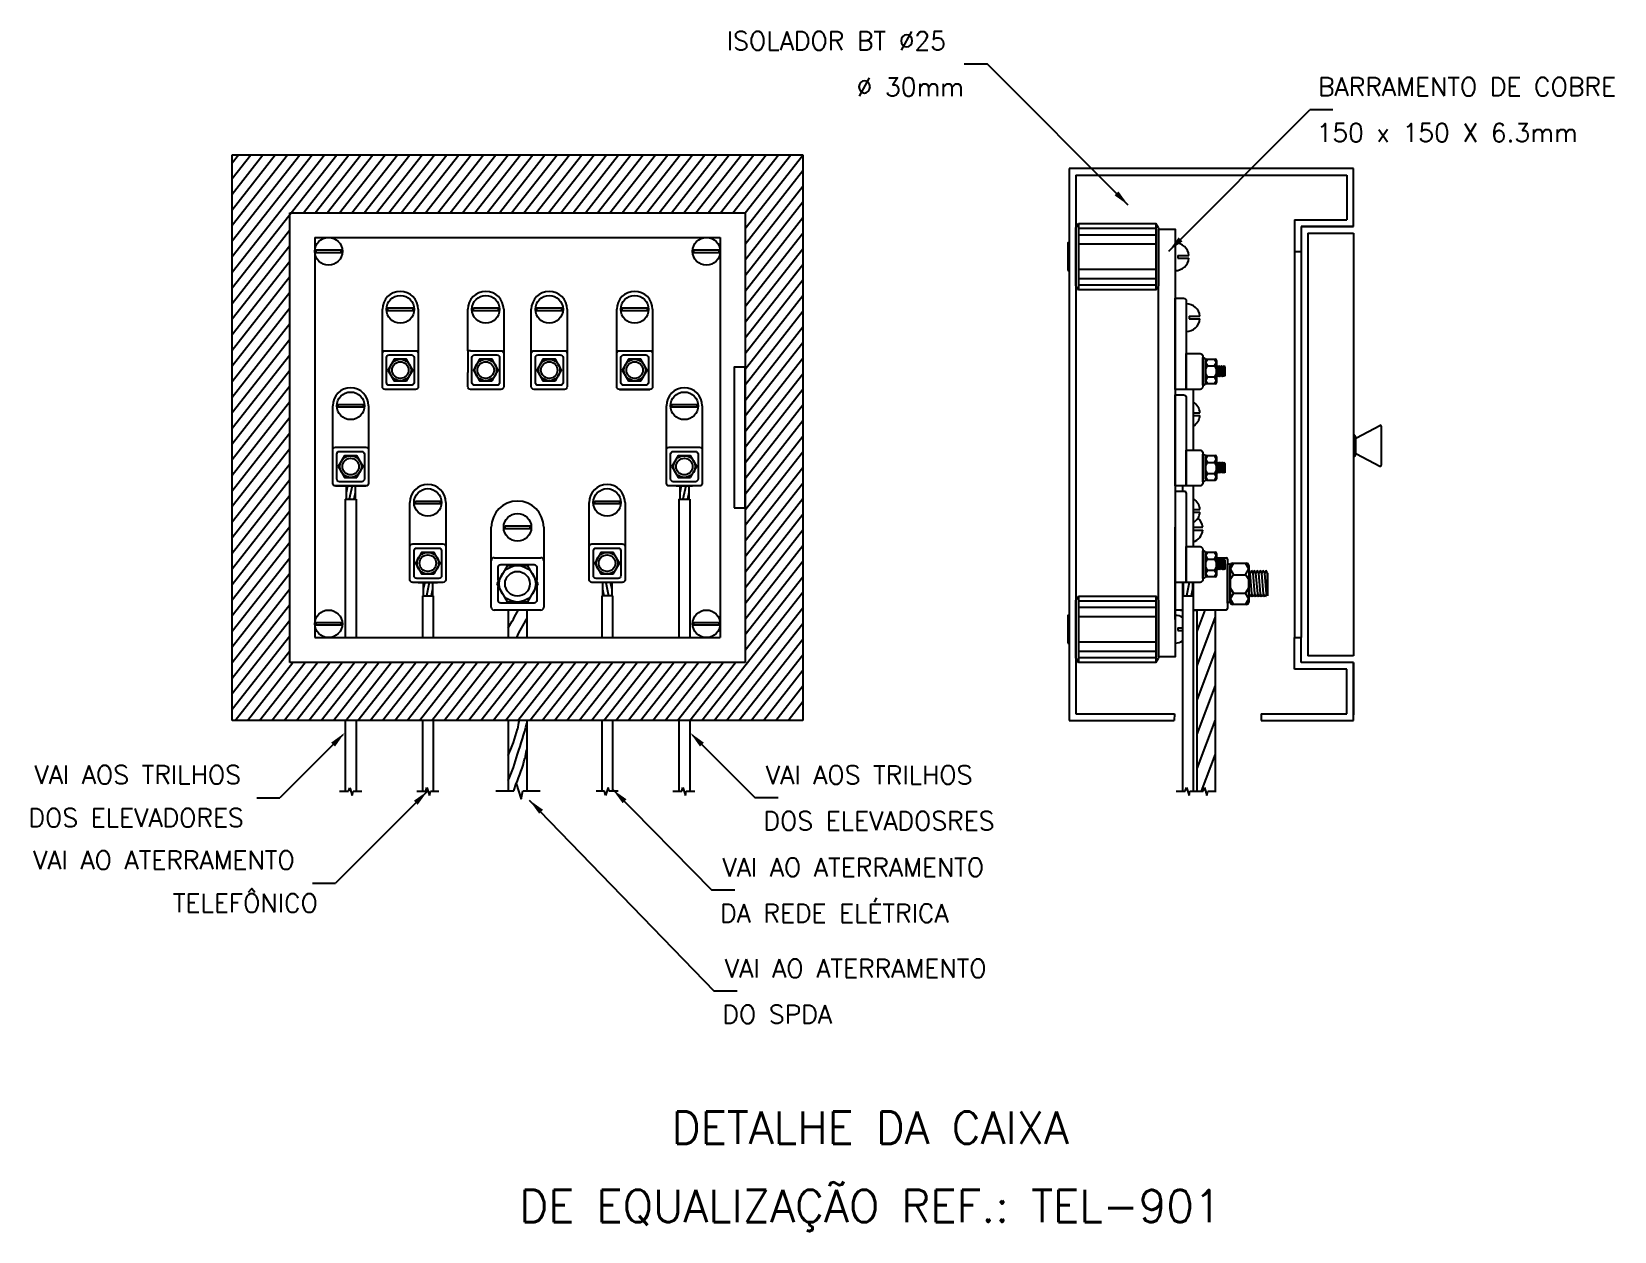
# Model space of a CAD drawing. Header units: millimetres. Extents: x -4812.3 to -4795.1, y -4627.6 to -4614.6.
import ezdxf
from ezdxf.enums import TextEntityAlignment as Align

# ---------------------------------------------------------------- set-up
doc = ezdxf.new("R2010")
doc.units = ezdxf.units.MM
doc.header["$LTSCALE"] = 10
doc.layers.add('Termotécnica', color=7, linetype='Continuous')
doc.styles.add('r140', font='romans.shx')
doc.styles.add('r80', font='romans.shx')

msp = doc.modelspace()

# ---------------------------------------------------------------- linework, layer by layer
at = {"layer": 'Termotécnica', "color": 2}
for p, q in [((-4802.152, -4614.941), (-4801.902, -4614.941)), ((-4800.367, -4616.477), (-4801.902, -4614.941)), ((-4799.928, -4616.977), (-4798.392, -4615.441)), ((-4798.142, -4615.441), (-4798.392, -4615.441)), ((-4800.937, -4616.724), (-4800.907, -4616.679)), ((-4800.037, -4616.724), (-4800.067, -4616.679)), ((-4797.919, -4616.71), (-4798.488, -4616.71)), ((-4809.212, -4616.83), (-4804.804, -4616.83)), ((-4809.212, -4616.83), (-4804.804, -4616.83)), ((-4809.212, -4616.83), (-4809.212, -4621.178)), ((-4804.804, -4616.83), (-4804.804, -4621.178)), ((-4800.937, -4617.354), (-4800.907, -4617.399)), ((-4800.067, -4617.399), (-4800.037, -4617.354)), ((-4799.857, -4617.685), (-4799.857, -4617.715)), ((-4799.737, -4617.55), (-4799.737, -4617.85)), ((-4807.548, -4618.06), (-4807.548, -4618.09)), ((-4807.518, -4618.06), (-4807.548, -4618.06)), ((-4807.548, -4618.09), (-4807.548, -4618.297)), ((-4799.404, -4618.223), (-4799.408, -4618.231)), ((-4799.407, -4618.343), (-4799.408, -4618.344)), ((-4799.402, -4618.33), (-4799.407, -4618.343)), ((-4799.397, -4618.236), (-4799.404, -4618.223)), ((-4799.394, -4618.343), (-4799.402, -4618.33)), ((-4799.391, -4618.223), (-4799.397, -4618.236)), ((-4799.388, -4618.33), (-4799.394, -4618.343)), ((-4799.383, -4618.236), (-4799.391, -4618.223)), ((-4799.381, -4618.343), (-4799.388, -4618.33)), ((-4799.378, -4618.223), (-4799.383, -4618.236)), ((-4799.375, -4618.33), (-4799.381, -4618.343)), ((-4799.37, -4618.236), (-4799.378, -4618.223)), ((-4799.368, -4618.343), (-4799.375, -4618.33)), ((-4799.365, -4618.223), (-4799.37, -4618.236)), ((-4799.362, -4618.33), (-4799.368, -4618.343)), ((-4799.357, -4618.236), (-4799.365, -4618.223)), ((-4799.354, -4618.343), (-4799.362, -4618.33)), ((-4799.352, -4618.223), (-4799.357, -4618.236)), ((-4799.349, -4618.33), (-4799.354, -4618.343)), ((-4799.344, -4618.236), (-4799.352, -4618.223)), ((-4799.341, -4618.343), (-4799.349, -4618.33)), ((-4799.338, -4618.223), (-4799.344, -4618.236)), ((-4799.336, -4618.33), (-4799.341, -4618.343)), ((-4799.331, -4618.236), (-4799.338, -4618.223)), ((-4799.328, -4618.343), (-4799.336, -4618.33)), ((-4799.325, -4618.223), (-4799.331, -4618.236)), ((-4799.323, -4618.33), (-4799.328, -4618.343)), ((-4799.318, -4618.236), (-4799.325, -4618.223)), ((-4799.318, -4618.338), (-4799.323, -4618.33)), ((-4799.318, -4618.33), (-4799.318, -4618.236)), ((-4799.318, -4618.236), (-4799.318, -4618.338)), ((-4805.899, -4618.48), (-4805.569, -4618.48)), ((-4799.737, -4618.599), (-4799.737, -4618.899)), ((-4797.886, -4619.007), (-4797.632, -4618.871)), ((-4797.618, -4618.88), (-4797.618, -4619.305)), ((-4797.893, -4619.182), (-4797.893, -4619.004)), ((-4797.886, -4619.179), (-4797.632, -4619.314)), ((-4799.404, -4619.272), (-4799.408, -4619.28)), ((-4799.402, -4619.379), (-4799.407, -4619.392)), ((-4799.397, -4619.286), (-4799.404, -4619.272)), ((-4799.394, -4619.392), (-4799.402, -4619.379)), ((-4799.391, -4619.272), (-4799.397, -4619.286)), ((-4799.388, -4619.379), (-4799.394, -4619.392)), ((-4799.383, -4619.286), (-4799.391, -4619.272)), ((-4799.381, -4619.392), (-4799.388, -4619.379)), ((-4799.378, -4619.272), (-4799.383, -4619.286)), ((-4799.375, -4619.379), (-4799.381, -4619.392)), ((-4799.37, -4619.286), (-4799.378, -4619.272)), ((-4799.368, -4619.392), (-4799.375, -4619.379)), ((-4799.365, -4619.272), (-4799.37, -4619.286)), ((-4799.362, -4619.379), (-4799.368, -4619.392)), ((-4799.357, -4619.286), (-4799.365, -4619.272)), ((-4799.354, -4619.392), (-4799.362, -4619.379)), ((-4799.352, -4619.272), (-4799.357, -4619.286)), ((-4799.349, -4619.379), (-4799.354, -4619.392)), ((-4799.344, -4619.286), (-4799.352, -4619.272)), ((-4799.341, -4619.392), (-4799.349, -4619.379)), ((-4799.338, -4619.272), (-4799.344, -4619.286)), ((-4799.336, -4619.379), (-4799.341, -4619.392)), ((-4799.331, -4619.286), (-4799.338, -4619.272)), ((-4799.325, -4619.272), (-4799.331, -4619.286)), ((-4799.323, -4619.379), (-4799.328, -4619.392)), ((-4799.318, -4619.286), (-4799.325, -4619.272)), ((-4799.318, -4619.388), (-4799.323, -4619.379)), ((-4799.318, -4619.286), (-4799.318, -4619.388)), ((-4799.318, -4619.379), (-4799.318, -4619.286)), ((-4808.987, -4619.529), (-4808.657, -4619.529)), ((-4808.911, -4619.529), (-4808.733, -4619.529)), ((-4808.872, -4619.529), (-4808.872, -4619.674)), ((-4808.772, -4619.529), (-4808.772, -4619.674)), ((-4805.283, -4619.529), (-4805.105, -4619.529)), ((-4805.244, -4619.529), (-4805.244, -4619.674)), ((-4805.144, -4619.529), (-4805.144, -4619.674)), ((-4799.857, -4620.982), (-4799.857, -4619.977)), ((-4799.66, -4619.979), (-4799.557, -4619.979)), ((-4799.66, -4620.009), (-4799.557, -4620.009)), ((-4807.293, -4620.848), (-4807.293, -4620.339)), ((-4807.263, -4620.309), (-4806.753, -4620.309)), ((-4807.218, -4620.556), (-4807.218, -4620.414)), ((-4806.723, -4620.339), (-4806.723, -4620.848)), ((-4799.408, -4620.309), (-4799.303, -4620.309)), ((-4799.404, -4620.322), (-4799.408, -4620.33)), ((-4799.402, -4620.429), (-4799.407, -4620.442)), ((-4799.397, -4620.335), (-4799.404, -4620.322)), ((-4799.394, -4620.442), (-4799.402, -4620.429)), ((-4799.391, -4620.322), (-4799.397, -4620.335)), ((-4799.388, -4620.429), (-4799.394, -4620.442)), ((-4799.383, -4620.335), (-4799.391, -4620.322)), ((-4799.381, -4620.442), (-4799.388, -4620.429)), ((-4799.378, -4620.322), (-4799.383, -4620.335)), ((-4799.375, -4620.429), (-4799.381, -4620.442)), ((-4799.37, -4620.335), (-4799.378, -4620.322)), ((-4799.368, -4620.442), (-4799.375, -4620.429)), ((-4799.365, -4620.322), (-4799.37, -4620.335)), ((-4799.362, -4620.429), (-4799.368, -4620.442)), ((-4799.357, -4620.335), (-4799.365, -4620.322)), ((-4799.354, -4620.442), (-4799.362, -4620.429)), ((-4799.352, -4620.322), (-4799.357, -4620.335)), ((-4799.349, -4620.429), (-4799.354, -4620.442)), ((-4799.344, -4620.335), (-4799.352, -4620.322)), ((-4799.341, -4620.442), (-4799.349, -4620.429)), ((-4799.338, -4620.322), (-4799.344, -4620.335)), ((-4799.336, -4620.429), (-4799.341, -4620.442)), ((-4799.331, -4620.335), (-4799.338, -4620.322)), ((-4799.328, -4620.442), (-4799.336, -4620.429)), ((-4799.325, -4620.322), (-4799.331, -4620.335)), ((-4799.323, -4620.429), (-4799.328, -4620.442)), ((-4799.318, -4620.335), (-4799.325, -4620.322)), ((-4799.318, -4620.437), (-4799.323, -4620.429)), ((-4799.318, -4620.429), (-4799.318, -4620.335)), ((-4799.318, -4620.335), (-4799.318, -4620.437)), ((-4799.288, -4620.324), (-4799.288, -4620.384)), ((-4799.288, -4620.384), (-4799.288, -4620.788)), ((-4799.258, -4620.394), (-4799.258, -4620.793)), ((-4799.258, -4620.793), (-4799.258, -4620.394)), ((-4799.258, -4620.399), (-4799.258, -4620.788)), ((-4808.087, -4620.578), (-4807.878, -4620.578)), ((-4808.033, -4620.578), (-4808.033, -4620.724)), ((-4807.933, -4620.578), (-4807.933, -4620.724)), ((-4806.084, -4620.578), (-4806.084, -4620.724)), ((-4805.984, -4620.578), (-4805.984, -4620.724)), ((-4799.769, -4620.578), (-4799.769, -4620.724)), ((-4799.669, -4620.578), (-4799.669, -4620.724)), ((-4799.042, -4620.478), (-4799.058, -4620.452)), ((-4799.029, -4620.447), (-4799.042, -4620.478)), ((-4799.011, -4620.478), (-4799.029, -4620.447)), ((-4798.998, -4620.447), (-4799.011, -4620.478)), ((-4798.979, -4620.478), (-4798.998, -4620.447)), ((-4798.966, -4620.447), (-4798.979, -4620.478)), ((-4798.948, -4620.478), (-4798.966, -4620.447)), ((-4798.935, -4620.447), (-4798.948, -4620.478)), ((-4798.916, -4620.478), (-4798.935, -4620.447)), ((-4798.903, -4620.447), (-4798.916, -4620.478)), ((-4798.884, -4620.478), (-4798.903, -4620.447)), ((-4798.871, -4620.447), (-4798.884, -4620.478)), ((-4798.853, -4620.478), (-4798.871, -4620.447)), ((-4798.853, -4620.478), (-4798.853, -4620.724)), ((-4798.853, -4620.703), (-4798.853, -4620.478)), ((-4800.937, -4620.772), (-4800.907, -4620.727)), ((-4800.037, -4620.772), (-4800.067, -4620.727)), ((-4799.036, -4620.735), (-4799.055, -4620.703)), ((-4799.023, -4620.703), (-4799.036, -4620.735)), ((-4799.004, -4620.735), (-4799.023, -4620.703)), ((-4798.991, -4620.703), (-4799.004, -4620.735)), ((-4798.973, -4620.735), (-4798.991, -4620.703)), ((-4798.96, -4620.703), (-4798.973, -4620.735)), ((-4798.941, -4620.735), (-4798.96, -4620.703)), ((-4798.928, -4620.703), (-4798.941, -4620.735)), ((-4798.91, -4620.735), (-4798.928, -4620.703)), ((-4798.897, -4620.703), (-4798.91, -4620.735)), ((-4798.878, -4620.735), (-4798.897, -4620.703)), ((-4798.865, -4620.703), (-4798.878, -4620.735)), ((-4798.853, -4620.724), (-4798.865, -4620.703)), ((-4806.753, -4620.878), (-4807.263, -4620.878)), ((-4807.108, -4620.878), (-4807.108, -4621.178)), ((-4806.908, -4620.878), (-4806.908, -4621.178)), ((-4799.777, -4620.878), (-4799.857, -4620.878)), ((-4799.799, -4620.878), (-4799.777, -4620.878)), ((-4799.66, -4620.878), (-4799.615, -4620.878)), ((-4799.303, -4620.878), (-4799.66, -4620.878)), ((-4799.621, -4620.878), (-4799.621, -4622.845)), ((-4799.421, -4620.878), (-4799.421, -4622.845)), ((-4799.288, -4620.803), (-4799.288, -4620.788)), ((-4799.288, -4620.803), (-4799.288, -4620.863)), ((-4809.212, -4621.178), (-4804.804, -4621.178)), ((-4800.937, -4621.402), (-4800.907, -4621.447)), ((-4800.067, -4621.447), (-4800.037, -4621.402)), ((-4807.108, -4622.078), (-4807.108, -4622.842)), ((-4806.908, -4622.078), (-4806.908, -4622.842)), ((-4808.907, -4622.233), (-4809.593, -4622.919)), ((-4805.109, -4622.233), (-4804.423, -4622.919)), ((-4807.986, -4622.846), (-4808.987, -4623.847)), ((-4805.972, -4622.83), (-4804.895, -4623.923)), ((-4809.843, -4622.919), (-4809.593, -4622.919)), ((-4806.88, -4622.943), (-4804.87, -4625.021)), ((-4804.173, -4622.919), (-4804.423, -4622.919)), ((-4809.237, -4623.847), (-4808.987, -4623.847)), ((-4804.645, -4623.923), (-4804.895, -4623.923)), ((-4804.62, -4625.021), (-4804.87, -4625.021))]:
    msp.add_line(p, q, dxfattribs=at)
at = {"layer": 'Termotécnica', "color": 3}
for p, q in [((-4810.111, -4615.931), (-4803.905, -4615.931)), ((-4810.111, -4622.078), (-4810.111, -4615.931)), ((-4803.905, -4615.931), (-4803.905, -4622.078)), ((-4809.482, -4621.448), (-4809.482, -4616.561)), ((-4809.482, -4616.561), (-4804.534, -4616.561)), ((-4804.534, -4616.561), (-4804.534, -4621.448)), ((-4800.907, -4616.679), (-4800.907, -4617.399)), ((-4800.067, -4616.679), (-4800.067, -4617.399)), ((-4799.737, -4617.55), (-4799.737, -4617.85)), ((-4799.66, -4618.48), (-4799.66, -4619.139)), ((-4799.778, -4619.529), (-4799.778, -4619.589)), ((-4799.66, -4619.529), (-4799.66, -4619.814)), ((-4808.881, -4619.674), (-4808.881, -4621.178)), ((-4808.881, -4619.674), (-4808.763, -4619.674)), ((-4808.763, -4619.674), (-4808.763, -4621.178)), ((-4805.253, -4619.674), (-4805.135, -4619.674)), ((-4805.253, -4619.674), (-4805.253, -4621.178)), ((-4805.135, -4619.674), (-4805.135, -4621.178)), ((-4799.752, -4619.589), (-4799.857, -4619.589)), ((-4799.737, -4619.604), (-4799.737, -4619.679)), ((-4799.737, -4619.679), (-4799.737, -4620.578)), ((-4799.66, -4619.814), (-4799.66, -4620.189)), ((-4807.12, -4620.399), (-4807.233, -4620.593)), ((-4806.896, -4620.399), (-4807.12, -4620.399)), ((-4806.783, -4620.593), (-4806.896, -4620.399)), ((-4807.233, -4620.593), (-4807.12, -4620.788)), ((-4806.896, -4620.788), (-4806.783, -4620.593)), ((-4799.737, -4620.578), (-4799.857, -4620.578)), ((-4799.778, -4620.578), (-4799.778, -4621.622)), ((-4799.66, -4620.578), (-4799.66, -4621.622)), ((-4808.041, -4620.724), (-4807.924, -4620.724)), ((-4808.041, -4620.724), (-4808.041, -4621.178)), ((-4807.924, -4620.724), (-4807.924, -4621.178)), ((-4806.092, -4620.724), (-4806.092, -4621.178)), ((-4805.975, -4620.724), (-4806.092, -4620.724)), ((-4805.975, -4620.724), (-4805.975, -4621.178)), ((-4800.907, -4620.727), (-4800.907, -4621.447)), ((-4800.067, -4620.727), (-4800.067, -4621.447)), ((-4799.778, -4620.724), (-4799.778, -4622.845)), ((-4799.778, -4620.724), (-4799.66, -4620.724)), ((-4799.66, -4620.724), (-4799.66, -4622.845)), ((-4807.12, -4620.788), (-4806.896, -4620.788)), ((-4804.534, -4621.448), (-4809.482, -4621.448)), ((-4803.905, -4622.078), (-4810.111, -4622.078)), ((-4808.881, -4622.078), (-4808.881, -4622.848)), ((-4808.763, -4622.078), (-4808.763, -4622.848)), ((-4808.041, -4622.078), (-4808.041, -4622.845)), ((-4807.924, -4622.078), (-4807.924, -4622.845)), ((-4806.092, -4622.078), (-4806.092, -4622.845)), ((-4805.975, -4622.078), (-4805.975, -4622.845)), ((-4805.253, -4622.078), (-4805.253, -4622.845)), ((-4805.135, -4622.078), (-4805.135, -4622.845))]:
    msp.add_line(p, q, dxfattribs=at)
at = {"layer": 'Termotécnica', "color": 1}
for p, q in [((-4810.111, -4617.375), (-4808.973, -4615.931)), ((-4810.111, -4617.205), (-4809.107, -4615.931)), ((-4810.111, -4617.036), (-4809.241, -4615.931)), ((-4810.111, -4616.866), (-4809.375, -4615.931)), ((-4810.111, -4616.696), (-4809.508, -4615.931)), ((-4810.111, -4616.527), (-4809.642, -4615.931)), ((-4810.111, -4616.357), (-4809.776, -4615.931)), ((-4810.111, -4616.187), (-4809.909, -4615.931)), ((-4810.111, -4616.017), (-4810.043, -4615.931)), ((-4809.336, -4616.561), (-4808.84, -4615.931)), ((-4809.209, -4616.562), (-4808.713, -4615.932)), ((-4809.076, -4616.562), (-4808.58, -4615.932)), ((-4808.942, -4616.562), (-4808.446, -4615.932)), ((-4808.809, -4616.562), (-4808.313, -4615.932)), ((-4808.675, -4616.562), (-4808.179, -4615.932)), ((-4808.541, -4616.562), (-4808.045, -4615.932)), ((-4808.408, -4616.562), (-4807.912, -4615.932)), ((-4808.274, -4616.562), (-4807.778, -4615.932)), ((-4808.141, -4616.562), (-4807.645, -4615.932)), ((-4808.007, -4616.562), (-4807.511, -4615.932)), ((-4807.873, -4616.562), (-4807.377, -4615.932)), ((-4807.74, -4616.562), (-4807.244, -4615.932)), ((-4807.606, -4616.562), (-4807.11, -4615.932)), ((-4807.473, -4616.562), (-4806.976, -4615.932)), ((-4807.339, -4616.562), (-4806.843, -4615.932)), ((-4807.205, -4616.562), (-4806.709, -4615.932)), ((-4807.072, -4616.562), (-4806.576, -4615.932)), ((-4806.938, -4616.562), (-4806.442, -4615.932)), ((-4806.805, -4616.562), (-4806.308, -4615.932)), ((-4806.671, -4616.562), (-4806.175, -4615.932)), ((-4806.537, -4616.562), (-4806.041, -4615.932)), ((-4806.404, -4616.562), (-4805.908, -4615.932)), ((-4806.27, -4616.562), (-4805.774, -4615.932)), ((-4806.137, -4616.562), (-4805.64, -4615.932)), ((-4806.003, -4616.562), (-4805.507, -4615.932)), ((-4805.869, -4616.562), (-4805.373, -4615.932)), ((-4805.736, -4616.562), (-4805.24, -4615.932)), ((-4805.602, -4616.562), (-4805.106, -4615.932)), ((-4805.468, -4616.562), (-4804.972, -4615.932)), ((-4805.335, -4616.562), (-4804.839, -4615.932)), ((-4805.201, -4616.562), (-4804.705, -4615.932)), ((-4805.068, -4616.562), (-4804.572, -4615.932)), ((-4804.934, -4616.562), (-4804.438, -4615.932)), ((-4804.8, -4616.562), (-4804.304, -4615.932)), ((-4804.667, -4616.562), (-4804.171, -4615.932)), ((-4804.534, -4616.563), (-4804.036, -4615.931)), ((-4804.534, -4616.733), (-4803.905, -4615.934)), ((-4804.533, -4616.562), (-4804.037, -4615.932)), ((-4804.534, -4616.903), (-4803.905, -4616.103)), ((-4797.919, -4616.081), (-4801.011, -4616.081)), ((-4801.011, -4616.081), (-4801.011, -4622.078)), ((-4797.919, -4616.71), (-4797.919, -4616.081)), ((-4804.534, -4617.072), (-4803.905, -4616.273)), ((-4800.938, -4616.153), (-4797.991, -4616.152)), ((-4800.938, -4616.153), (-4800.938, -4622.005)), ((-4797.991, -4616.152), (-4797.991, -4616.638)), ((-4804.534, -4617.242), (-4803.905, -4616.443)), ((-4804.534, -4617.412), (-4803.905, -4616.612)), ((-4798.561, -4616.638), (-4798.561, -4616.98)), ((-4798.561, -4616.638), (-4797.991, -4616.638)), ((-4810.111, -4617.545), (-4809.482, -4616.746)), ((-4804.534, -4617.581), (-4803.905, -4616.782)), ((-4798.488, -4616.71), (-4797.919, -4616.71)), ((-4798.488, -4616.71), (-4798.488, -4616.98)), ((-4798.415, -4616.784), (-4798.415, -4621.375)), ((-4798.415, -4616.784), (-4797.919, -4616.784)), ((-4797.919, -4616.784), (-4797.919, -4621.375)), ((-4810.111, -4617.715), (-4809.482, -4616.915)), ((-4804.534, -4617.751), (-4803.905, -4616.952)), ((-4799.857, -4616.889), (-4799.857, -4617.189)), ((-4798.561, -4616.98), (-4798.488, -4616.98)), ((-4798.561, -4616.98), (-4798.561, -4621.178)), ((-4798.488, -4616.98), (-4798.488, -4621.178)), ((-4810.111, -4617.884), (-4809.482, -4617.085)), ((-4804.534, -4617.921), (-4803.905, -4617.122)), ((-4799.827, -4617.024), (-4799.708, -4617.024)), ((-4799.827, -4617.024), (-4799.827, -4617.054)), ((-4799.827, -4617.054), (-4799.708, -4617.054)), ((-4810.111, -4618.054), (-4809.482, -4617.255)), ((-4804.534, -4618.091), (-4803.905, -4617.291)), ((-4810.111, -4618.224), (-4809.482, -4617.425)), ((-4804.534, -4618.26), (-4803.905, -4617.461)), ((-4810.111, -4618.393), (-4809.482, -4617.594)), ((-4807.548, -4618.06), (-4807.548, -4617.61)), ((-4807.158, -4617.61), (-4807.158, -4618.09)), ((-4806.858, -4618.09), (-4806.858, -4617.61)), ((-4806.468, -4617.61), (-4806.468, -4618.09)), ((-4804.534, -4618.43), (-4803.905, -4617.631)), ((-4799.707, -4617.685), (-4799.707, -4617.715)), ((-4799.707, -4617.685), (-4799.588, -4617.685)), ((-4810.111, -4618.563), (-4809.482, -4617.764)), ((-4804.534, -4618.6), (-4803.905, -4617.8)), ((-4799.707, -4617.715), (-4799.588, -4617.715)), ((-4810.111, -4618.733), (-4809.482, -4617.934)), ((-4804.534, -4618.769), (-4803.905, -4617.97)), ((-4810.111, -4618.903), (-4809.482, -4618.103)), ((-4804.534, -4618.939), (-4803.905, -4618.14)), ((-4799.527, -4618.405), (-4799.527, -4618.165)), ((-4799.527, -4618.165), (-4799.527, -4618.405)), ((-4799.512, -4618.15), (-4799.423, -4618.15)), ((-4799.512, -4618.15), (-4799.423, -4618.15)), ((-4799.408, -4618.165), (-4799.408, -4618.405)), ((-4799.408, -4618.165), (-4799.408, -4618.405)), ((-4810.111, -4619.072), (-4809.482, -4618.273)), ((-4804.534, -4619.109), (-4803.905, -4618.31)), ((-4799.508, -4618.225), (-4799.427, -4618.225)), ((-4799.508, -4618.345), (-4799.427, -4618.345)), ((-4799.408, -4618.338), (-4799.408, -4618.231)), ((-4799.402, -4618.33), (-4799.408, -4618.261)), ((-4799.388, -4618.33), (-4799.397, -4618.236)), ((-4799.375, -4618.33), (-4799.383, -4618.236)), ((-4799.362, -4618.33), (-4799.37, -4618.236)), ((-4799.349, -4618.33), (-4799.357, -4618.236)), ((-4799.336, -4618.33), (-4799.344, -4618.236)), ((-4799.323, -4618.33), (-4799.331, -4618.236)), ((-4810.111, -4619.242), (-4809.482, -4618.443)), ((-4804.534, -4619.279), (-4803.905, -4618.479)), ((-4799.423, -4618.42), (-4799.512, -4618.42)), ((-4799.423, -4618.42), (-4799.512, -4618.42)), ((-4810.111, -4619.412), (-4809.482, -4618.613)), ((-4804.534, -4619.448), (-4803.905, -4618.649)), ((-4810.111, -4619.581), (-4809.482, -4618.782)), ((-4804.534, -4619.618), (-4803.905, -4618.819)), ((-4799.66, -4618.734), (-4799.588, -4618.734)), ((-4799.66, -4618.764), (-4799.588, -4618.764)), ((-4810.111, -4619.751), (-4809.482, -4618.952)), ((-4804.534, -4619.788), (-4803.905, -4618.988)), ((-4810.111, -4619.921), (-4809.482, -4619.122)), ((-4804.534, -4619.957), (-4803.905, -4619.158)), ((-4799.527, -4619.214), (-4799.527, -4619.454)), ((-4799.527, -4619.454), (-4799.527, -4619.214)), ((-4799.512, -4619.199), (-4799.423, -4619.199)), ((-4799.512, -4619.199), (-4799.423, -4619.199)), ((-4799.408, -4619.214), (-4799.408, -4619.454)), ((-4799.408, -4619.214), (-4799.408, -4619.454)), ((-4810.111, -4620.091), (-4809.482, -4619.291)), ((-4804.534, -4620.127), (-4803.905, -4619.328)), ((-4799.508, -4619.274), (-4799.427, -4619.274)), ((-4799.508, -4619.394), (-4799.427, -4619.394)), ((-4799.408, -4619.388), (-4799.408, -4619.28)), ((-4799.402, -4619.379), (-4799.408, -4619.311)), ((-4799.388, -4619.379), (-4799.397, -4619.286)), ((-4799.375, -4619.379), (-4799.383, -4619.286)), ((-4799.362, -4619.379), (-4799.37, -4619.286)), ((-4799.349, -4619.379), (-4799.357, -4619.286)), ((-4799.336, -4619.379), (-4799.344, -4619.286)), ((-4799.323, -4619.379), (-4799.331, -4619.286)), ((-4810.111, -4620.26), (-4809.482, -4619.461)), ((-4808.857, -4619.529), (-4808.872, -4619.603)), ((-4808.807, -4619.529), (-4808.837, -4619.674)), ((-4805.229, -4619.529), (-4805.244, -4619.603)), ((-4805.179, -4619.529), (-4805.209, -4619.674)), ((-4804.534, -4620.297), (-4803.905, -4619.498)), ((-4799.423, -4619.469), (-4799.512, -4619.469)), ((-4799.423, -4619.469), (-4799.512, -4619.469)), ((-4810.111, -4620.43), (-4809.482, -4619.631)), ((-4808.772, -4619.604), (-4808.787, -4619.674)), ((-4806.228, -4620.189), (-4806.228, -4619.709)), ((-4805.839, -4619.709), (-4805.839, -4620.189)), ((-4805.144, -4619.604), (-4805.159, -4619.674)), ((-4804.534, -4620.467), (-4803.905, -4619.667)), ((-4810.111, -4620.6), (-4809.482, -4619.801)), ((-4804.534, -4620.636), (-4803.905, -4619.837)), ((-4799.66, -4619.784), (-4799.588, -4619.784)), ((-4799.66, -4619.814), (-4799.588, -4619.814)), ((-4810.111, -4620.769), (-4809.482, -4619.97)), ((-4807.293, -4620.339), (-4807.293, -4619.979)), ((-4806.723, -4619.979), (-4806.723, -4620.339)), ((-4804.534, -4620.806), (-4803.905, -4620.007)), ((-4810.111, -4620.939), (-4809.482, -4620.14)), ((-4804.534, -4620.976), (-4803.905, -4620.177)), ((-4799.527, -4620.504), (-4799.527, -4620.264)), ((-4799.527, -4620.264), (-4799.527, -4620.504)), ((-4799.512, -4620.249), (-4799.423, -4620.249)), ((-4799.512, -4620.249), (-4799.423, -4620.249)), ((-4799.408, -4620.264), (-4799.408, -4620.504)), ((-4799.408, -4620.264), (-4799.408, -4620.504)), ((-4810.111, -4621.109), (-4809.482, -4620.31)), ((-4804.534, -4621.145), (-4803.905, -4620.346)), ((-4799.508, -4620.324), (-4799.427, -4620.324)), ((-4799.408, -4620.437), (-4799.408, -4620.33)), ((-4799.402, -4620.429), (-4799.408, -4620.36)), ((-4799.388, -4620.429), (-4799.397, -4620.335)), ((-4799.375, -4620.429), (-4799.383, -4620.335)), ((-4799.362, -4620.429), (-4799.37, -4620.335)), ((-4799.349, -4620.429), (-4799.357, -4620.335)), ((-4799.336, -4620.429), (-4799.344, -4620.335)), ((-4799.323, -4620.429), (-4799.331, -4620.335)), ((-4799.233, -4620.369), (-4799.083, -4620.369)), ((-4799.233, -4620.369), (-4799.083, -4620.369)), ((-4799.058, -4620.394), (-4799.058, -4620.793)), ((-4799.058, -4620.394), (-4799.058, -4620.793)), ((-4810.111, -4621.278), (-4809.482, -4620.479)), ((-4808.017, -4620.578), (-4808.033, -4620.653)), ((-4807.967, -4620.578), (-4807.997, -4620.724)), ((-4806.049, -4620.578), (-4806.019, -4620.724)), ((-4805.999, -4620.578), (-4805.984, -4620.653)), ((-4804.534, -4621.315), (-4803.905, -4620.516)), ((-4799.704, -4620.578), (-4799.734, -4620.724)), ((-4799.423, -4620.519), (-4799.512, -4620.519)), ((-4799.423, -4620.519), (-4799.512, -4620.519)), ((-4799.508, -4620.444), (-4799.427, -4620.444)), ((-4799.225, -4620.494), (-4799.091, -4620.494)), ((-4799.058, -4620.683), (-4799.058, -4620.504)), ((-4799.023, -4620.703), (-4799.042, -4620.478)), ((-4798.991, -4620.703), (-4799.011, -4620.478)), ((-4798.96, -4620.703), (-4798.979, -4620.478)), ((-4798.928, -4620.703), (-4798.948, -4620.478)), ((-4798.897, -4620.703), (-4798.916, -4620.478)), ((-4798.865, -4620.703), (-4798.884, -4620.478)), ((-4810.111, -4621.448), (-4809.482, -4620.649)), ((-4807.933, -4620.653), (-4807.947, -4620.724)), ((-4806.084, -4620.653), (-4806.069, -4620.724)), ((-4805.002, -4622.078), (-4803.905, -4620.685)), ((-4799.669, -4620.653), (-4799.684, -4620.724)), ((-4799.225, -4620.693), (-4799.091, -4620.693)), ((-4799.055, -4620.703), (-4799.058, -4620.666)), ((-4799.055, -4620.703), (-4799.058, -4620.711)), ((-4810.111, -4621.618), (-4809.482, -4620.818)), ((-4804.868, -4622.078), (-4803.905, -4620.855)), ((-4799.857, -4620.937), (-4799.857, -4621.237)), ((-4799.534, -4620.878), (-4799.621, -4621.111)), ((-4799.421, -4620.952), (-4799.621, -4621.483)), ((-4799.083, -4620.818), (-4799.233, -4620.818)), ((-4799.083, -4620.818), (-4799.233, -4620.818)), ((-4810.111, -4621.787), (-4809.482, -4620.988)), ((-4804.734, -4622.078), (-4803.905, -4621.024)), ((-4799.827, -4621.072), (-4799.777, -4621.072)), ((-4799.827, -4621.072), (-4799.827, -4621.102)), ((-4799.827, -4621.102), (-4799.777, -4621.102)), ((-4810.111, -4621.957), (-4809.482, -4621.158)), ((-4804.601, -4622.078), (-4803.905, -4621.194)), ((-4798.561, -4621.178), (-4798.488, -4621.178)), ((-4798.561, -4621.521), (-4798.561, -4621.178)), ((-4798.561, -4621.178), (-4798.488, -4621.178)), ((-4798.488, -4621.448), (-4798.488, -4621.178)), ((-4810.079, -4622.078), (-4809.482, -4621.32)), ((-4809.945, -4622.078), (-4809.449, -4621.448)), ((-4809.812, -4622.078), (-4809.315, -4621.448)), ((-4809.678, -4622.078), (-4809.182, -4621.448)), ((-4809.544, -4622.078), (-4809.048, -4621.448)), ((-4809.411, -4622.078), (-4808.915, -4621.448)), ((-4809.277, -4622.078), (-4808.781, -4621.448)), ((-4809.144, -4622.078), (-4808.647, -4621.448)), ((-4809.01, -4622.078), (-4808.514, -4621.448)), ((-4808.876, -4622.078), (-4808.38, -4621.448)), ((-4808.743, -4622.078), (-4808.247, -4621.448)), ((-4808.609, -4622.078), (-4808.113, -4621.448)), ((-4808.475, -4622.078), (-4807.979, -4621.448)), ((-4808.342, -4622.078), (-4807.846, -4621.448)), ((-4808.208, -4622.078), (-4807.712, -4621.448)), ((-4808.075, -4622.078), (-4807.579, -4621.448)), ((-4807.941, -4622.078), (-4807.445, -4621.448)), ((-4807.807, -4622.078), (-4807.311, -4621.448)), ((-4807.674, -4622.078), (-4807.178, -4621.448)), ((-4807.54, -4622.078), (-4807.044, -4621.448)), ((-4807.407, -4622.078), (-4806.911, -4621.448)), ((-4807.273, -4622.078), (-4806.777, -4621.448)), ((-4807.139, -4622.078), (-4806.643, -4621.448)), ((-4807.006, -4622.078), (-4806.51, -4621.448)), ((-4806.872, -4622.078), (-4806.376, -4621.448)), ((-4806.739, -4622.078), (-4806.242, -4621.448)), ((-4806.605, -4622.078), (-4806.109, -4621.448)), ((-4806.471, -4622.078), (-4805.975, -4621.448)), ((-4806.338, -4622.078), (-4805.842, -4621.448)), ((-4806.204, -4622.078), (-4805.708, -4621.448)), ((-4806.071, -4622.078), (-4805.574, -4621.448)), ((-4805.937, -4622.078), (-4805.441, -4621.448)), ((-4805.803, -4622.078), (-4805.307, -4621.448)), ((-4805.67, -4622.078), (-4805.174, -4621.448)), ((-4805.536, -4622.078), (-4805.04, -4621.448)), ((-4805.403, -4622.078), (-4804.906, -4621.448)), ((-4805.269, -4622.078), (-4804.773, -4621.448)), ((-4805.135, -4622.078), (-4804.639, -4621.448)), ((-4804.467, -4622.078), (-4803.905, -4621.364)), ((-4799.421, -4621.325), (-4799.621, -4621.856)), ((-4797.919, -4621.448), (-4798.488, -4621.448)), ((-4797.919, -4621.375), (-4798.415, -4621.375)), ((-4797.919, -4621.448), (-4797.919, -4622.018)), ((-4797.919, -4622.078), (-4797.919, -4621.448)), ((-4804.334, -4622.078), (-4803.905, -4621.533)), ((-4797.991, -4621.521), (-4798.561, -4621.521)), ((-4797.991, -4622.005), (-4797.991, -4621.521)), ((-4804.2, -4622.078), (-4803.905, -4621.703)), ((-4799.421, -4621.698), (-4799.621, -4622.228)), ((-4804.066, -4622.078), (-4803.905, -4621.872)), ((-4801.011, -4622.078), (-4799.867, -4622.078)), ((-4800.938, -4622.005), (-4799.866, -4622.005)), ((-4799.866, -4622.005), (-4799.867, -4622.078)), ((-4799.421, -4622.07), (-4799.621, -4622.601)), ((-4798.924, -4622.005), (-4797.991, -4622.005)), ((-4798.924, -4622.005), (-4798.923, -4622.078)), ((-4798.923, -4622.078), (-4797.919, -4622.078)), ((-4799.421, -4622.443), (-4799.573, -4622.845)), ((-4808.942, -4622.848), (-4808.844, -4622.848)), ((-4808.844, -4622.848), (-4808.832, -4622.809)), ((-4808.832, -4622.809), (-4808.804, -4622.894)), ((-4808.804, -4622.894), (-4808.795, -4622.848)), ((-4808.795, -4622.848), (-4808.702, -4622.848)), ((-4808.102, -4622.845), (-4808.005, -4622.845)), ((-4808.005, -4622.845), (-4807.993, -4622.806)), ((-4807.993, -4622.806), (-4807.964, -4622.892)), ((-4807.964, -4622.892), (-4807.955, -4622.845)), ((-4807.955, -4622.845), (-4807.862, -4622.845)), ((-4807.242, -4622.842), (-4807.048, -4622.842)), ((-4807.048, -4622.842), (-4807.024, -4622.764)), ((-4807.024, -4622.764), (-4806.967, -4622.935)), ((-4806.967, -4622.935), (-4806.949, -4622.842)), ((-4806.949, -4622.842), (-4806.763, -4622.842)), ((-4806.061, -4622.845), (-4806.154, -4622.845)), ((-4806.052, -4622.892), (-4806.061, -4622.845)), ((-4806.023, -4622.806), (-4806.052, -4622.892)), ((-4806.011, -4622.845), (-4806.023, -4622.806)), ((-4805.914, -4622.845), (-4806.011, -4622.845)), ((-4805.32, -4622.845), (-4805.223, -4622.845)), ((-4805.223, -4622.845), (-4805.211, -4622.806)), ((-4805.211, -4622.806), (-4805.182, -4622.892)), ((-4805.182, -4622.892), (-4805.173, -4622.845)), ((-4805.173, -4622.845), (-4805.08, -4622.845)), ((-4799.845, -4622.845), (-4799.747, -4622.845)), ((-4799.747, -4622.845), (-4799.735, -4622.806)), ((-4799.735, -4622.806), (-4799.707, -4622.892)), ((-4799.707, -4622.892), (-4799.698, -4622.845)), ((-4799.698, -4622.845), (-4799.605, -4622.845)), ((-4799.649, -4622.845), (-4799.552, -4622.845)), ((-4799.552, -4622.845), (-4799.54, -4622.806)), ((-4799.54, -4622.806), (-4799.512, -4622.892)), ((-4799.512, -4622.892), (-4799.503, -4622.845)), ((-4799.503, -4622.845), (-4799.41, -4622.845))]:
    msp.add_line(p, q, dxfattribs=at)
at = {"layer": 'Termotécnica', "color": 2}
for points in [[(-4800.937, -4617.354), (-4800.937, -4616.724)], [(-4800.037, -4616.724), (-4800.037, -4617.354)], [(-4800.937, -4621.402), (-4800.937, -4620.772)], [(-4800.037, -4620.772), (-4800.037, -4621.402)]]:
    msp.add_lwpolyline(points, dxfattribs=at)
at = {"layer": 'Termotécnica', "color": 3}
for points in [[(-4800.907, -4616.679), (-4800.067, -4616.679)], [(-4800.067, -4617.399), (-4800.907, -4617.399)], [(-4800.907, -4620.727), (-4800.067, -4620.727)], [(-4800.067, -4621.447), (-4800.907, -4621.447)]]:
    msp.add_lwpolyline(points, dxfattribs=at)
at = {"layer": 'Termotécnica', "color": 1}
for points in [[(-4800.907, -4616.729), (-4800.067, -4616.729)], [(-4800.907, -4616.799), (-4800.067, -4616.799)], [(-4800.907, -4616.899), (-4800.067, -4616.899)], [(-4800.067, -4617.179), (-4800.907, -4617.179)], [(-4800.067, -4617.279), (-4800.907, -4617.279)], [(-4800.067, -4617.349), (-4800.907, -4617.349)], [(-4808.477, -4618.09), (-4808.477, -4617.61)], [(-4808.087, -4617.61), (-4808.087, -4618.09)], [(-4805.929, -4618.09), (-4805.929, -4617.61)], [(-4805.539, -4617.61), (-4805.539, -4618.09)], [(-4799.506, -4618.15), (-4799.527, -4618.187), (-4799.506, -4618.225)], [(-4799.429, -4618.225), (-4799.408, -4618.187), (-4799.429, -4618.15)], [(-4799.508, -4618.225), (-4799.527, -4618.258)], [(-4799.527, -4618.311), (-4799.508, -4618.345)], [(-4799.506, -4618.345), (-4799.527, -4618.382), (-4799.506, -4618.42)], [(-4799.429, -4618.42), (-4799.408, -4618.382), (-4799.429, -4618.345)], [(-4799.408, -4618.259), (-4799.427, -4618.225)], [(-4799.427, -4618.345), (-4799.408, -4618.31)], [(-4809.017, -4619.139), (-4809.017, -4618.659)], [(-4808.627, -4618.659), (-4808.627, -4619.139)], [(-4805.389, -4619.139), (-4805.389, -4618.659)], [(-4804.999, -4618.659), (-4804.999, -4619.139)], [(-4799.506, -4619.199), (-4799.527, -4619.237), (-4799.506, -4619.274)], [(-4799.429, -4619.274), (-4799.408, -4619.237), (-4799.429, -4619.199)], [(-4799.508, -4619.274), (-4799.527, -4619.308)], [(-4799.527, -4619.36), (-4799.508, -4619.394)], [(-4799.506, -4619.394), (-4799.527, -4619.432), (-4799.506, -4619.469)], [(-4799.429, -4619.469), (-4799.408, -4619.432), (-4799.429, -4619.394)], [(-4799.408, -4619.308), (-4799.427, -4619.274)], [(-4799.427, -4619.394), (-4799.408, -4619.36)], [(-4808.177, -4620.189), (-4808.177, -4619.709)], [(-4807.788, -4619.709), (-4807.788, -4620.189)], [(-4799.506, -4620.249), (-4799.527, -4620.286), (-4799.506, -4620.324)], [(-4799.429, -4620.324), (-4799.408, -4620.286), (-4799.429, -4620.249)], [(-4799.508, -4620.324), (-4799.527, -4620.357)], [(-4799.527, -4620.41), (-4799.508, -4620.444)], [(-4799.408, -4620.358), (-4799.427, -4620.324)], [(-4799.427, -4620.444), (-4799.408, -4620.409)], [(-4799.222, -4620.369), (-4799.258, -4620.431), (-4799.222, -4620.494)], [(-4799.094, -4620.494), (-4799.058, -4620.431), (-4799.094, -4620.369)], [(-4799.506, -4620.444), (-4799.527, -4620.481), (-4799.506, -4620.519)], [(-4799.429, -4620.519), (-4799.408, -4620.481), (-4799.429, -4620.444)], [(-4799.225, -4620.494), (-4799.258, -4620.55)], [(-4799.058, -4620.551), (-4799.091, -4620.494)], [(-4800.907, -4620.777), (-4800.067, -4620.777)], [(-4799.258, -4620.637), (-4799.225, -4620.693)], [(-4799.222, -4620.693), (-4799.258, -4620.756), (-4799.222, -4620.818)], [(-4799.094, -4620.818), (-4799.058, -4620.756), (-4799.094, -4620.693)], [(-4799.091, -4620.693), (-4799.058, -4620.636)], [(-4800.907, -4620.847), (-4800.067, -4620.847)], [(-4800.907, -4620.947), (-4800.067, -4620.947)], [(-4800.067, -4621.227), (-4800.907, -4621.227)], [(-4800.067, -4621.327), (-4800.907, -4621.327)], [(-4800.067, -4621.397), (-4800.907, -4621.397)]]:
    msp.add_lwpolyline(points, dxfattribs=at)
for points in [[(-4800.037, -4616.739), (-4799.857, -4616.739), (-4799.857, -4621.387), (-4800.037, -4621.387)], [(-4809.197, -4616.965), (-4808.927, -4616.965), (-4808.927, -4616.995), (-4809.197, -4616.995)], [(-4805.089, -4616.965), (-4804.819, -4616.965), (-4804.819, -4616.995), (-4805.089, -4616.995)], [(-4808.417, -4617.595), (-4808.147, -4617.595), (-4808.147, -4617.625), (-4808.417, -4617.625)], [(-4807.488, -4617.595), (-4807.218, -4617.595), (-4807.218, -4617.625), (-4807.488, -4617.625)], [(-4806.798, -4617.595), (-4806.528, -4617.595), (-4806.528, -4617.625), (-4806.798, -4617.625)], [(-4805.869, -4617.595), (-4805.599, -4617.595), (-4805.599, -4617.625), (-4805.869, -4617.625)], [(-4808.215, -4618.387), (-4808.147, -4618.27), (-4808.215, -4618.153), (-4808.35, -4618.153), (-4808.417, -4618.27), (-4808.35, -4618.387)], [(-4807.285, -4618.387), (-4807.218, -4618.27), (-4807.285, -4618.153), (-4807.42, -4618.153), (-4807.488, -4618.27), (-4807.42, -4618.387)], [(-4806.596, -4618.387), (-4806.528, -4618.27), (-4806.596, -4618.153), (-4806.731, -4618.153), (-4806.798, -4618.27), (-4806.731, -4618.387)], [(-4805.666, -4618.387), (-4805.599, -4618.27), (-4805.666, -4618.153), (-4805.801, -4618.153), (-4805.869, -4618.27), (-4805.801, -4618.387)], [(-4808.957, -4618.644), (-4808.687, -4618.644), (-4808.687, -4618.674), (-4808.957, -4618.674)], [(-4805.329, -4618.644), (-4805.059, -4618.644), (-4805.059, -4618.674), (-4805.329, -4618.674)], [(-4808.755, -4619.436), (-4808.687, -4619.319), (-4808.755, -4619.202), (-4808.89, -4619.202), (-4808.957, -4619.319), (-4808.89, -4619.436)], [(-4805.126, -4619.436), (-4805.059, -4619.319), (-4805.126, -4619.202), (-4805.261, -4619.202), (-4805.329, -4619.319), (-4805.261, -4619.436)], [(-4808.117, -4619.694), (-4807.848, -4619.694), (-4807.848, -4619.724), (-4808.117, -4619.724)], [(-4806.168, -4619.694), (-4805.899, -4619.694), (-4805.899, -4619.724), (-4806.168, -4619.724)], [(-4807.143, -4619.964), (-4806.873, -4619.964), (-4806.873, -4619.994), (-4807.143, -4619.994)], [(-4807.143, -4619.964), (-4806.873, -4619.964), (-4806.873, -4619.994), (-4807.143, -4619.994)], [(-4807.915, -4620.485), (-4807.848, -4620.369), (-4807.915, -4620.252), (-4808.05, -4620.252), (-4808.117, -4620.369), (-4808.05, -4620.485)], [(-4805.966, -4620.485), (-4805.899, -4620.369), (-4805.966, -4620.252), (-4806.101, -4620.252), (-4806.168, -4620.369), (-4806.101, -4620.485)], [(-4809.197, -4621.013), (-4808.927, -4621.013), (-4808.927, -4621.043), (-4809.197, -4621.043)], [(-4805.089, -4621.013), (-4804.819, -4621.013), (-4804.819, -4621.043), (-4805.089, -4621.043)]]:
    msp.add_lwpolyline(points, close=True, dxfattribs=at)
at = {"layer": 'Termotécnica', "color": 3}
for points in [[(-4801.026, -4617.189), (-4801.011, -4617.189), (-4801.011, -4616.889), (-4801.026, -4616.889)], [(-4801.026, -4621.237), (-4801.011, -4621.237), (-4801.011, -4620.937), (-4801.026, -4620.937)]]:
    msp.add_lwpolyline(points, close=True, dxfattribs=at)
for points in [[(-4799.857, -4617.49), (-4799.767, -4617.49, -0.414214), (-4799.737, -4617.52), (-4799.737, -4618.48), (-4799.857, -4618.48)], [(-4799.737, -4618.09), (-4799.587, -4618.09, -0.414214), (-4799.557, -4618.12), (-4799.557, -4618.45, -0.414214), (-4799.587, -4618.48), (-4799.737, -4618.48)], [(-4799.557, -4618.135), (-4799.557, -4618.135, -0.414214), (-4799.527, -4618.165), (-4799.527, -4618.405, -0.414214), (-4799.557, -4618.435), (-4799.557, -4618.435)], [(-4799.857, -4618.54), (-4799.767, -4618.54, -0.414214), (-4799.737, -4618.569), (-4799.737, -4619.529), (-4799.857, -4619.529)], [(-4799.737, -4619.139), (-4799.587, -4619.139, -0.414214), (-4799.557, -4619.169), (-4799.557, -4619.499, -0.414214), (-4799.587, -4619.529), (-4799.737, -4619.529)], [(-4799.557, -4619.184), (-4799.557, -4619.184, -0.414214), (-4799.527, -4619.214), (-4799.527, -4619.454, -0.414214), (-4799.557, -4619.484), (-4799.557, -4619.484)], [(-4799.737, -4620.189), (-4799.587, -4620.189, -0.414214), (-4799.557, -4620.219), (-4799.557, -4620.549, -0.414214), (-4799.587, -4620.578), (-4799.737, -4620.578)], [(-4799.557, -4620.234), (-4799.557, -4620.234, -0.414214), (-4799.527, -4620.264), (-4799.527, -4620.504, -0.414214), (-4799.557, -4620.534), (-4799.557, -4620.534)]]:
    msp.add_lwpolyline(points, format="xyb", close=True, dxfattribs=at)
at = {"layer": 'Termotécnica', "color": 2}
for points in [[(-4808.477, -4618.09, -0.414214), (-4808.477, -4618.09, -0.414214), (-4808.477, -4618.09, -0.414214), (-4808.447, -4618.06), (-4808.117, -4618.06, -0.414214), (-4808.087, -4618.09), (-4808.087, -4618.45, -0.414214), (-4808.117, -4618.48), (-4808.447, -4618.48, -0.414214), (-4808.477, -4618.45), (-4808.477, -4618.09, -0.414214)], [(-4808.432, -4618.135, -0.414214), (-4808.432, -4618.135, -0.414214), (-4808.432, -4618.135, -0.414214), (-4808.402, -4618.105), (-4808.162, -4618.105, -0.414214), (-4808.132, -4618.135), (-4808.132, -4618.405, -0.414214), (-4808.162, -4618.435), (-4808.402, -4618.435, -0.414214), (-4808.432, -4618.405), (-4808.432, -4618.135, -0.414214)], [(-4807.503, -4618.135, -0.414214), (-4807.503, -4618.135, -0.414214), (-4807.503, -4618.135, -0.414214), (-4807.473, -4618.105), (-4807.233, -4618.105, -0.414214), (-4807.203, -4618.135), (-4807.203, -4618.405, -0.414214), (-4807.233, -4618.435), (-4807.473, -4618.435, -0.414214), (-4807.503, -4618.405), (-4807.503, -4618.135, -0.414214)], [(-4806.858, -4618.09, -0.414214), (-4806.858, -4618.09, -0.414214), (-4806.858, -4618.09, -0.414214), (-4806.828, -4618.06), (-4806.498, -4618.06, -0.414214), (-4806.468, -4618.09), (-4806.468, -4618.45, -0.414214), (-4806.498, -4618.48), (-4806.828, -4618.48, -0.414214), (-4806.858, -4618.45), (-4806.858, -4618.09, -0.414214)], [(-4806.813, -4618.135, -0.414214), (-4806.813, -4618.135, -0.414214), (-4806.813, -4618.135, -0.414214), (-4806.783, -4618.105), (-4806.543, -4618.105, -0.414214), (-4806.513, -4618.135), (-4806.513, -4618.405, -0.414214), (-4806.543, -4618.435), (-4806.783, -4618.435, -0.414214), (-4806.813, -4618.405), (-4806.813, -4618.135, -0.414214)], [(-4805.929, -4618.09, -0.414214), (-4805.929, -4618.09, -0.414214), (-4805.929, -4618.09, -0.414214), (-4805.899, -4618.06), (-4805.569, -4618.06, -0.414214), (-4805.539, -4618.09), (-4805.539, -4618.45, -0.414214), (-4805.569, -4618.48), (-4805.899, -4618.48, -0.414214), (-4805.929, -4618.45), (-4805.929, -4618.09, -0.414214)], [(-4805.884, -4618.135, -0.414214), (-4805.884, -4618.135, -0.414214), (-4805.884, -4618.135, -0.414214), (-4805.854, -4618.105), (-4805.614, -4618.105, -0.414214), (-4805.584, -4618.135), (-4805.584, -4618.405, -0.414214), (-4805.614, -4618.435), (-4805.854, -4618.435, -0.414214), (-4805.884, -4618.405), (-4805.884, -4618.135, -0.414214)], [(-4809.017, -4619.139, -0.414214), (-4809.017, -4619.139, -0.414214), (-4809.017, -4619.139, -0.414214), (-4808.987, -4619.109), (-4808.657, -4619.109, -0.414214), (-4808.627, -4619.139), (-4808.627, -4619.499, -0.414214), (-4808.657, -4619.529), (-4808.987, -4619.529, -0.414214), (-4809.017, -4619.499), (-4809.017, -4619.139, -0.414214)], [(-4808.972, -4619.184, -0.414214), (-4808.972, -4619.184, -0.414214), (-4808.972, -4619.184, -0.414214), (-4808.942, -4619.154), (-4808.702, -4619.154, -0.414214), (-4808.672, -4619.184), (-4808.672, -4619.454, -0.414214), (-4808.702, -4619.484), (-4808.942, -4619.484, -0.414214), (-4808.972, -4619.454), (-4808.972, -4619.184, -0.414214)], [(-4805.389, -4619.139, -0.414214), (-4805.389, -4619.139, -0.414214), (-4805.389, -4619.139, -0.414214), (-4805.359, -4619.109), (-4805.029, -4619.109, -0.414214), (-4804.999, -4619.139), (-4804.999, -4619.499, -0.414214), (-4805.029, -4619.529), (-4805.359, -4619.529, -0.414214), (-4805.389, -4619.499), (-4805.389, -4619.139, -0.414214)], [(-4805.344, -4619.184, -0.414214), (-4805.344, -4619.184, -0.414214), (-4805.344, -4619.184, -0.414214), (-4805.314, -4619.154), (-4805.074, -4619.154, -0.414214), (-4805.044, -4619.184), (-4805.044, -4619.454, -0.414214), (-4805.074, -4619.484), (-4805.314, -4619.484, -0.414214), (-4805.344, -4619.454), (-4805.344, -4619.184, -0.414214)], [(-4808.177, -4620.189, -0.414214), (-4808.177, -4620.189, -0.414214), (-4808.177, -4620.189, -0.414214), (-4808.147, -4620.159), (-4807.818, -4620.159, -0.414214), (-4807.788, -4620.189), (-4807.788, -4620.549, -0.414214), (-4807.818, -4620.578), (-4808.147, -4620.578, -0.414214), (-4808.177, -4620.549), (-4808.177, -4620.189, -0.414214)], [(-4808.132, -4620.234, -0.414214), (-4808.132, -4620.234, -0.414214), (-4808.132, -4620.234, -0.414214), (-4808.102, -4620.204), (-4807.863, -4620.204, -0.414214), (-4807.833, -4620.234), (-4807.833, -4620.504, -0.414214), (-4807.863, -4620.534), (-4808.102, -4620.534, -0.414214), (-4808.132, -4620.504), (-4808.132, -4620.234, -0.414214)], [(-4806.228, -4620.189, -0.414214), (-4806.228, -4620.189, -0.414214), (-4806.228, -4620.189, -0.414214), (-4806.198, -4620.159), (-4805.869, -4620.159, -0.414214), (-4805.839, -4620.189), (-4805.839, -4620.549, -0.414214), (-4805.869, -4620.578), (-4806.198, -4620.578, -0.414214), (-4806.228, -4620.549), (-4806.228, -4620.189, -0.414214)], [(-4806.183, -4620.234, -0.414214), (-4806.183, -4620.234, -0.414214), (-4806.183, -4620.234, -0.414214), (-4806.153, -4620.204), (-4805.914, -4620.204, -0.414214), (-4805.884, -4620.234), (-4805.884, -4620.504, -0.414214), (-4805.914, -4620.534), (-4806.153, -4620.534, -0.414214), (-4806.183, -4620.504), (-4806.183, -4620.234, -0.414214)], [(-4799.288, -4620.376), (-4799.273, -4620.376, -0.414214), (-4799.258, -4620.391), (-4799.258, -4620.781, -0.414214), (-4799.273, -4620.796), (-4799.288, -4620.796)]]:
    msp.add_lwpolyline(points, format="xyb", close=True, dxfattribs=at)
for points in [[(-4807.518, -4618.06), (-4807.518, -4618.06), (-4807.188, -4618.06, -0.414214), (-4807.158, -4618.09), (-4807.158, -4618.45, -0.414214), (-4807.188, -4618.48), (-4807.518, -4618.48, -0.414214), (-4807.548, -4618.45), (-4807.548, -4618.297)], [(-4807.218, -4620.556), (-4807.218, -4620.414, -0.414214), (-4807.218, -4620.414, -0.414214), (-4807.218, -4620.414, -0.414214), (-4807.218, -4620.414, -0.414214), (-4807.188, -4620.384), (-4806.828, -4620.384, -0.414214), (-4806.798, -4620.414), (-4806.798, -4620.557)], [(-4806.798, -4620.624), (-4806.798, -4620.773, -0.414214), (-4806.828, -4620.803), (-4807.188, -4620.803, -0.414214), (-4807.218, -4620.773), (-4807.218, -4620.625)]]:
    msp.add_lwpolyline(points, format="xyb", dxfattribs=at)
msp.add_lwpolyline([(-4804.654, -4619.769), (-4804.534, -4619.769), (-4804.534, -4618.24), (-4804.654, -4618.24)], close=True, dxfattribs=at)
at = {"layer": 'Termotécnica', "color": 1}
for centre, radius in [((-4809.062, -4616.98), 0.15), ((-4804.954, -4616.98), 0.15), ((-4808.282, -4617.61), 0.15), ((-4807.353, -4617.61), 0.15), ((-4806.663, -4617.61), 0.15), ((-4805.734, -4617.61), 0.15), ((-4808.282, -4618.27), 0.117), ((-4808.282, -4618.27), 0.09), ((-4807.353, -4618.27), 0.117), ((-4807.353, -4618.27), 0.09), ((-4807.353, -4618.27), 0.09), ((-4806.663, -4618.27), 0.116), ((-4806.663, -4618.27), 0.09), ((-4805.734, -4618.27), 0.117), ((-4805.734, -4618.27), 0.09), ((-4808.822, -4618.659), 0.15), ((-4805.194, -4618.659), 0.15), ((-4808.822, -4619.319), 0.117), ((-4808.822, -4619.319), 0.09), ((-4805.194, -4619.319), 0.118), ((-4805.194, -4619.319), 0.09), ((-4807.983, -4619.709), 0.15), ((-4806.034, -4619.709), 0.15), ((-4807.008, -4619.979), 0.15), ((-4807.008, -4619.979), 0.15), ((-4807.983, -4620.369), 0.117), ((-4806.034, -4620.369), 0.117), ((-4807.983, -4620.369), 0.09), ((-4806.034, -4620.369), 0.09), ((-4809.062, -4621.028), 0.15), ((-4804.954, -4621.028), 0.15)]:
    msp.add_circle(centre, radius, dxfattribs=at)
at = {"layer": 'Termotécnica', "color": 3}
for radius in [0.198, 0.135]:
    msp.add_circle((-4807.008, -4620.593), radius, dxfattribs=at)
at = {"layer": 'Termotécnica', "color": 1}
for centre, radius, start, end in [((-4799.857, -4617.039), 0.15, 5.7392, 90), ((-4799.857, -4617.039), 0.15, 270, 354.2608), ((-4808.282, -4617.61), 0.195, 0, 180), ((-4807.353, -4617.61), 0.195, 0, 180), ((-4807.353, -4617.61), 0.195, 0, 180), ((-4806.663, -4617.61), 0.195, 0, 180), ((-4805.734, -4617.61), 0.195, 0, 180), ((-4799.737, -4617.7), 0.15, 5.7392, 90), ((-4799.737, -4617.7), 0.15, 270, 354.2608), ((-4799.512, -4618.165), 0.015, 90, 180), ((-4799.423, -4618.165), 0.015, 0, 90), ((-4808.822, -4618.659), 0.195, 0, 180), ((-4805.194, -4618.659), 0.195, 0, 180), ((-4799.512, -4618.405), 0.015, 180, 270), ((-4799.423, -4618.405), 0.015, 270, 0), ((-4799.737, -4618.749), 0.15, 5.7392, 58.9645), ((-4799.737, -4618.749), 0.15, 301.0355, 354.2608), ((-4799.512, -4619.214), 0.015, 90, 180), ((-4799.423, -4619.214), 0.015, 0, 90), ((-4807.983, -4619.709), 0.195, 0, 180), ((-4806.034, -4619.709), 0.195, 0, 180), ((-4799.512, -4619.454), 0.015, 180, 270), ((-4799.423, -4619.454), 0.015, 270, 0), ((-4807.008, -4619.979), 0.285, 0, 180), ((-4799.737, -4619.799), 0.15, 5.7392, 58.9645), ((-4799.737, -4619.799), 0.15, 301.0355, 354.2608), ((-4799.512, -4620.264), 0.015, 90, 180), ((-4799.423, -4620.264), 0.015, 0, 90), ((-4799.233, -4620.394), 0.025, 90, 180), ((-4799.083, -4620.394), 0.025, 0, 90), ((-4799.512, -4620.504), 0.015, 180, 270), ((-4799.423, -4620.504), 0.015, 270, 0), ((-4834.39, -4605.56), 31.384, 330.3752, 330.7859), ((-4799.857, -4621.087), 0.15, 58.0458, 90), ((-4799.233, -4620.793), 0.025, 180, 270), ((-4799.083, -4620.793), 0.025, 270, 0), ((-4805.964, -4621.625), 1.146, 145.4854, 157.0509), ((-4799.857, -4621.087), 0.15, 270, 302.4629), ((-4805.849, -4622.337), 1.171, 167.2035, 171.8652), ((-4810.474, -4621.223), 3.675, 340.5969, 346.0289), ((-4808.807, -4621.709), 1.857, 336.1564, 345.5789), ((-4808.807, -4621.981), 1.857, 336.1564, 345.5789), ((-4808.727, -4622.03), 1.857, 336.5897, 345.5789), ((-4805.769, -4622.658), 1.171, 167.2035, 171.8652)]:
    msp.add_arc(centre, radius, start, end, dxfattribs=at)
at = {"layer": 'Termotécnica', "color": 2}
for centre, radius, start, end in [((-4797.628, -4618.88), 0.01, 0, 118.1462), ((-4797.927, -4619.007), 0.0346, 7.1724, 75.3684), ((-4797.888, -4619.002), 0.005, 187.1724, 298.1462), ((-4797.927, -4619.178), 0.0346, 284.6316, 352.8276), ((-4797.888, -4619.183), 0.005, 61.8538, 172.8276), ((-4797.628, -4619.305), 0.01, 241.8538, 0), ((-4799.706, -4619.994), 0.15, 5.7392, 50.3015), ((-4799.706, -4619.994), 0.15, 287.8595, 354.2608), ((-4807.263, -4620.339), 0.03, 90, 180), ((-4806.753, -4620.339), 0.03, 0, 90), ((-4799.303, -4620.324), 0.015, 0, 90), ((-4807.263, -4620.848), 0.03, 180, 270), ((-4806.753, -4620.848), 0.03, 270, 0), ((-4799.303, -4620.863), 0.015, 270, 0)]:
    msp.add_arc(centre, radius, start, end, dxfattribs=at)
at = {"layer": 'Termotécnica', "color": 3}
msp.add_arc((-4799.752, -4619.604), 0.015, 0, 90, dxfattribs=at)
at = {"layer": 'Termotécnica', "color": 2}
for points in [[(-4800.516, -4616.372), (-4800.474, -4616.329), (-4800.367, -4616.477)], [(-4799.778, -4616.872), (-4799.821, -4616.829), (-4799.928, -4616.977)], [(-4808.992, -4622.362), (-4809.035, -4622.32), (-4808.887, -4622.213), (-4808.987, -4622.285)], [(-4805.024, -4622.362), (-4804.981, -4622.32), (-4805.129, -4622.213), (-4805.029, -4622.285)], [(-4808.135, -4622.951), (-4808.093, -4622.994), (-4807.986, -4622.846)], [(-4805.822, -4622.935), (-4805.865, -4622.977), (-4805.972, -4622.83)], [(-4806.73, -4623.049), (-4806.773, -4623.091), (-4806.88, -4622.943)]]:
    msp.add_solid(points, dxfattribs=at)

# ---------------------------------------------------------------- texts
at = {"layer": 'Termotécnica', "color": 2, "style": 'r80'}
for s, p in [('ISOLADOR BT %%C25 ', (-4804.732, -4614.792)), ('%%C 30mm', (-4803.321, -4615.293)), ('BARRAMENTO DE COBRE ', (-4798.305, -4615.291)), ('150 x 150 X 6.3mm', (-4798.32, -4615.79)), ('VAI AOS TRILHOS', (-4812.26, -4622.768)), ('VAI AOS TRILHOS', (-4804.308, -4622.77)), ('DOS ELEVADORES', (-4812.325, -4623.235)), ('DOS ELEVADOSRES', (-4804.334, -4623.269)), ('VAI AO ATERRAMENTO', (-4812.275, -4623.696)), ('VAI AO ATERRAMENTO', (-4804.78, -4623.774)), ('TELEFÔNICO', (-4810.755, -4624.163)), ('DA REDE ELÉTRICA', (-4804.806, -4624.273)), ('VAI AO ATERRAMENTO ', (-4804.754, -4624.873)), ('DO SPDA', (-4804.781, -4625.372))]:
    msp.add_text(s, height=0.2, dxfattribs=at).set_placement(p)
at = {"layer": 'Termotécnica', "color": 5, "style": 'r140'}
for s, p in [('DETALHE DA CAIXA', (-4803.172, -4626.784)), ('DE EQUALIZAÇÃO REF.: TEL-901', (-4803.172, -4627.635))]:
    msp.add_text(s, height=0.35, dxfattribs=at).set_placement(p, align=Align.BOTTOM_CENTER)

doc.saveas('drawing.dxf')
